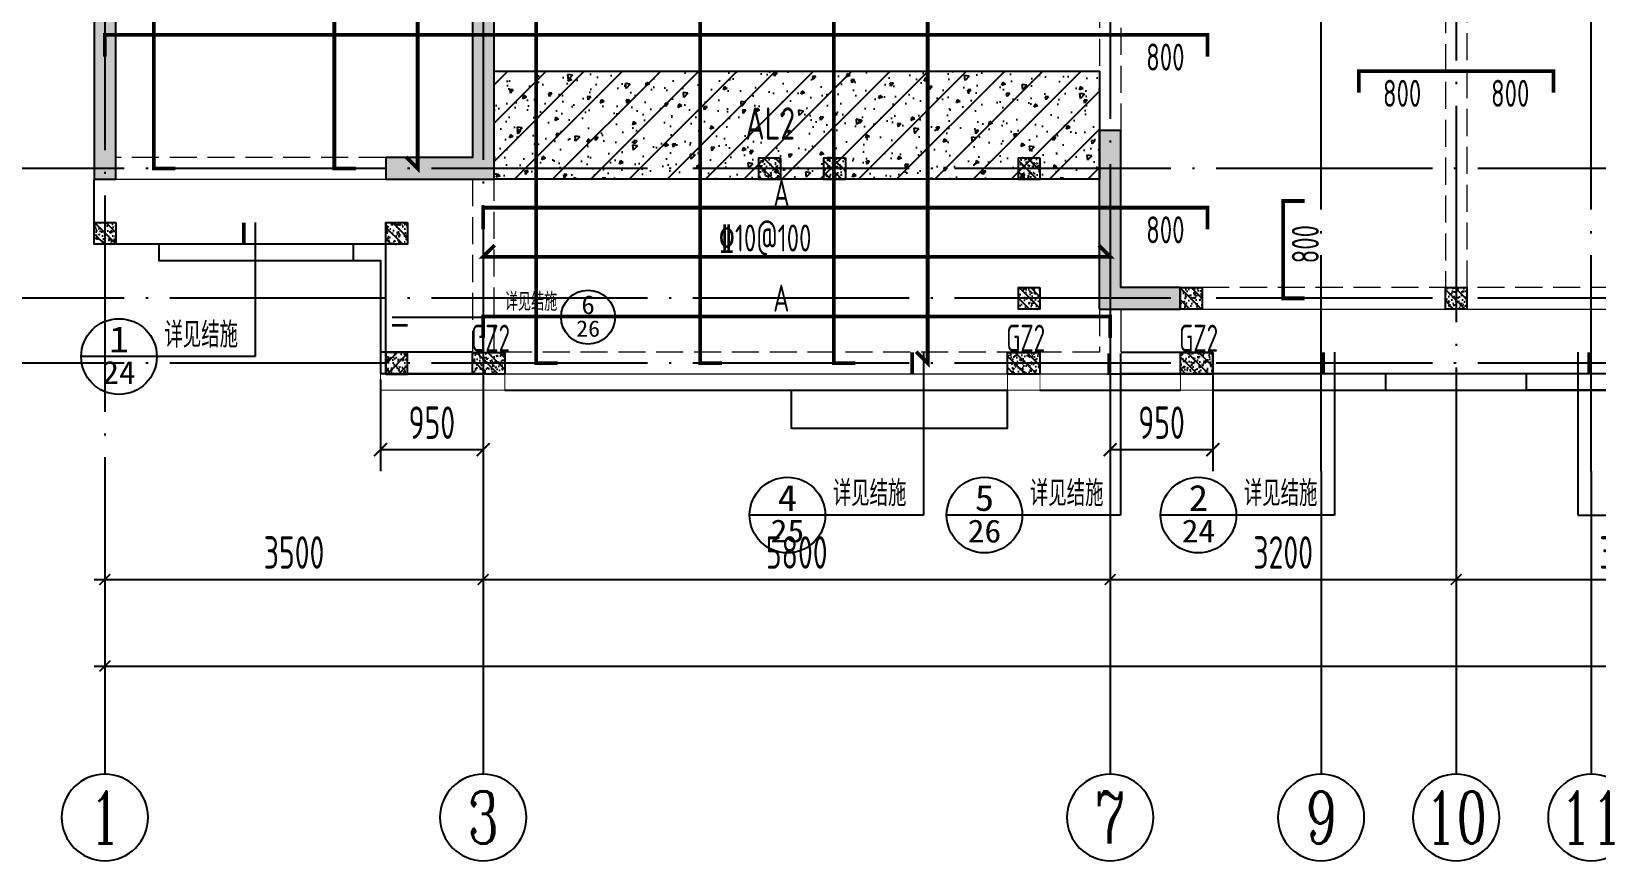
# Model space of a CAD drawing. Extents: x -812054 to 22247, y -644080 to 1003627.
# Drawn here: x -368141 to -353661, y -434270 to -426602 of the extents above; entities that cross this region are included whole.
import ezdxf
from ezdxf.enums import TextEntityAlignment as Align

# ---------------------------------------------------------------- set-up
doc = ezdxf.new("R2010")
doc.units = 0
doc.header["$LTSCALE"] = 1000
for name, pattern in [('DASH', [0.35, 0.25, -0.1]), ('DASHED', [0.75, 0.5, -0.25]), ('DOTE', [2.42, 2, -0.2, 0.02, -0.2])]:
    doc.linetypes.add(name, pattern=pattern)
doc.layers.get('0').update_dxf_attribs({"linetype": 'CONTINUOUS'})
doc.layers.get('DEFPOINTS').update_dxf_attribs({"linetype": 'CONTINUOUS'})
for name, color, linetype in [('A-AXIS', 1, 'CONTINUOUS'), ('A-DOTE', 10, 'DOTE'), ('AXIS_NUM', 7, 'CONTINUOUS'), ('BEAM', 4, 'DASHED'), ('BEAM_CON', 4, 'CONTINUOUS'), ('DIM_IDEN', 67, 'CONTINUOUS'), ('PUB_TEXT', 2, 'CONTINUOUS'), ('ROOF', 183, 'CONTINUOUS'), ('S-B板边线', 2, 'CONTINUOUS'), ('S-B板配筋', 6, 'CONTINUOUS'), ('S-B板配筋号', 7, 'CONTINUOUS'), ('S-L主梁线', 4, 'DASH'), ('S-Q墙填充', 252, 'CONTINUOUS'), ('S-Q墙实线', 6, 'CONTINUOUS'), ('S-Q墙标注', 3, 'CONTINUOUS'), ('S-Y一般标注', 3, 'CONTINUOUS'), ('S-构造柱', 212, 'CONTINUOUS'), ('S-构造柱编号', 130, 'CONTINUOUS'), ('TEXT', 2, 'CONTINUOUS'), ('水平筋标注', 7, 'CONTINUOUS'), ('看线', 251, 'CONTINUOUS')]:
    doc.layers.add(name, color=color, linetype=linetype)
doc.layers.add('配箍校核', color=34, linetype='CONTINUOUS', plot=False)
doc.styles.add('_TCH_AXIS', font='COMPLEX', dxfattribs={"bigfont": 'GBCBIG'})
doc.styles.add('_TCH_LABEL', font='simhei.ttf')
doc.styles.add('TSSD_Axis', font='complex.shx', dxfattribs={"width": 0.7, "bigfont": 'hztxt.shx'})
doc.styles.add('TSSD_DIMENSION', font='Tssdeng.shx', dxfattribs={"width": 0.7, "bigfont": 'tssdchn.shx'})
doc.styles.add('TSSD_REIN', font='tssdeng.shx', dxfattribs={"width": 0.7, "height": 300, "bigfont": 'tssdchn.shx'})
doc.styles.add('结构文字', font='zstxt.shx', dxfattribs={"width": 0.7, "bigfont": 'zshz.shx'})
doc.dimstyles.new('STRUCK', dxfattribs={"dimtxt": 400, "dimasz": 121, "dimexe": 200, "dimexo": 150, "dimgap": 115, "dimtad": 1, "dimdec": 0, "dimdsep": 46, "dimtxsty": '结构文字', "dimblk": 'ARCHTICK', "dimcen": 400, "dimclrd": 3, "dimclre": 3, "dimclrt": 7, "dimadec": 0, "dimazin": 0, "dimtfac": 1, "dimtdec": 0, "dimtix": 1, "dimtmove": 2, "dimatfit": 3, "dimldrblk": '_DIMX', "dimfxl": 1, "dimtolj": 1, "dimtzin": 0, "dimarcsym": 0})
doc.dimstyles.new('TSSD_100_100', dxfattribs={"dimtxt": 300, "dimasz": 100, "dimexe": 100, "dimexo": 250, "dimgap": 100, "dimtad": 1, "dimdec": 0, "dimzin": 0, "dimdsep": 46, "dimtxsty": 'TSSD_DIMENSION', "dimblk": 'ARCHTICK', "dimcen": 0, "dimdle": 100, "dimclrt": 7, "dimadec": 0, "dimazin": 0, "dimtfac": 1, "dimtdec": 0, "dimtix": 1, "dimtmove": 2, "dimatfit": 3, "dimldrblk": 'ARCHTICK', "dimfxl": 1, "dimtolj": 1, "dimtzin": 0, "dimarcsym": 0})

# ---------------------------------------------------------------- blocks, each defined once
blk = doc.blocks.new('ts_axno')
at = {"color": 0, "linetype": 'ByBlock', "lineweight": -2}
blk.add_circle((0, 0), 0.5, dxfattribs=at)
at = {"color": 0, "linetype": 'ByBlock', "lineweight": -2, "style": 'TSSD_Axis', "width": 0.7}
blk.add_attdef('A', text='', height=0.6, dxfattribs=at).set_placement((0, 0), align=Align.MIDDLE_CENTER)
blk = doc.blocks.new('_ArchTick')
at = {"color": 0, "linetype": 'ByBlock', "const_width": 0.15}
blk.add_lwpolyline([(-0.5, -0.5), (0.5, 0.5)], dxfattribs=at)
blk = doc.blocks.new('*D174')
at = {"layer": 'DEFPOINTS', "color": 0, "transparency": 16777216}
for p in [(8100, 3600), (13900, 3600), (13900, 2600)]:
    blk.add_point(p, dxfattribs=at)
at = {"layer": 'S-Y一般标注', "color": 0, "lineweight": -2, "transparency": 16777216}
for p, q in [((8100, 3350), (8100, 2500)), ((13900, 3350), (13900, 2500)), ((8000, 2600), (14000, 2600))]:
    blk.add_line(p, q, dxfattribs=at)
at = {"layer": 'S-Y一般标注', "color": 0, "lineweight": -2, "transparency": 16777216, "xscale": 100, "yscale": 100, "zscale": 100, "rotation": 180}
blk.add_blockref('_ArchTick', (8100, 2600), dxfattribs=at)
at = {"layer": 'S-Y一般标注', "color": 0, "lineweight": -2, "transparency": 16777216, "xscale": 100, "yscale": 100, "zscale": 100}
blk.add_blockref('_ArchTick', (13900, 2600), dxfattribs=at)
at = {"layer": 'S-Y一般标注', "color": 7, "transparency": 16777216, "insert": (11000, 2850), "char_height": 300, "attachment_point": 5, "style": 'TSSD_DIMENSION'}
blk.add_mtext('\\A1;5800', dxfattribs=at)
blk = doc.blocks.new('*D175')
at = {"layer": 'DEFPOINTS', "color": 0, "transparency": 16777216}
for p in [(17100, 3600), (20300, 3600), (20300, 2600)]:
    blk.add_point(p, dxfattribs=at)
at = {"layer": 'S-Y一般标注', "color": 0, "lineweight": -2, "transparency": 16777216}
for p, q in [((17100, 3350), (17100, 2500)), ((20300, 3350), (20300, 2500)), ((17000, 2600), (20400, 2600))]:
    blk.add_line(p, q, dxfattribs=at)
at = {"layer": 'S-Y一般标注', "color": 0, "lineweight": -2, "transparency": 16777216, "xscale": 100, "yscale": 100, "zscale": 100, "rotation": 180}
blk.add_blockref('_ArchTick', (17100, 2600), dxfattribs=at)
at = {"layer": 'S-Y一般标注', "color": 0, "lineweight": -2, "transparency": 16777216, "xscale": 100, "yscale": 100, "zscale": 100}
blk.add_blockref('_ArchTick', (20300, 2600), dxfattribs=at)
at = {"layer": 'S-Y一般标注', "color": 7, "transparency": 16777216, "insert": (18700, 2850), "char_height": 300, "attachment_point": 5, "style": 'TSSD_DIMENSION'}
blk.add_mtext('\\A1;3200', dxfattribs=at)
blk = doc.blocks.new('*D182')
at = {"layer": 'DEFPOINTS', "color": 0, "transparency": 16777216}
for p in [(4600, 3600), (54600, 3600), (54600, 1800)]:
    blk.add_point(p, dxfattribs=at)
at = {"layer": 'S-Y一般标注', "color": 0, "lineweight": -2, "transparency": 16777216}
for p, q in [((4600, 3350), (4600, 1700)), ((54600, 3350), (54600, 1700)), ((4500, 1800), (54700, 1800))]:
    blk.add_line(p, q, dxfattribs=at)
at = {"layer": 'S-Y一般标注', "color": 0, "lineweight": -2, "transparency": 16777216, "xscale": 100, "yscale": 100, "zscale": 100, "rotation": 180}
blk.add_blockref('_ArchTick', (4600, 1800), dxfattribs=at)
at = {"layer": 'S-Y一般标注', "color": 0, "lineweight": -2, "transparency": 16777216, "xscale": 100, "yscale": 100, "zscale": 100}
blk.add_blockref('_ArchTick', (54600, 1800), dxfattribs=at)
at = {"layer": 'S-Y一般标注', "color": 7, "transparency": 16777216, "insert": (29600, 2050), "char_height": 300, "attachment_point": 5, "style": 'TSSD_DIMENSION'}
blk.add_mtext('\\A1;50000', dxfattribs=at)
blk = doc.blocks.new('*D183')
at = {"layer": 'DEFPOINTS', "color": 0, "transparency": 16777216}
for p in [(13900, 3600), (17100, 3600), (17100, 2600)]:
    blk.add_point(p, dxfattribs=at)
at = {"layer": 'S-Y一般标注', "color": 0, "lineweight": -2, "transparency": 16777216}
for p, q in [((13900, 3350), (13900, 2500)), ((17100, 3350), (17100, 2500)), ((13800, 2600), (17200, 2600))]:
    blk.add_line(p, q, dxfattribs=at)
at = {"layer": 'S-Y一般标注', "color": 0, "lineweight": -2, "transparency": 16777216, "xscale": 100, "yscale": 100, "zscale": 100, "rotation": 180}
blk.add_blockref('_ArchTick', (13900, 2600), dxfattribs=at)
at = {"layer": 'S-Y一般标注', "color": 0, "lineweight": -2, "transparency": 16777216, "xscale": 100, "yscale": 100, "zscale": 100}
blk.add_blockref('_ArchTick', (17100, 2600), dxfattribs=at)
at = {"layer": 'S-Y一般标注', "color": 7, "transparency": 16777216, "insert": (15500, 2850), "char_height": 300, "attachment_point": 5, "style": 'TSSD_DIMENSION'}
blk.add_mtext('\\A1;3200', dxfattribs=at)
blk = doc.blocks.new('*D184')
at = {"layer": 'DEFPOINTS', "color": 0, "transparency": 16777216}
for p in [(4600, 3600), (8100, 3600), (8100, 2600)]:
    blk.add_point(p, dxfattribs=at)
at = {"layer": 'S-Y一般标注', "color": 0, "lineweight": -2, "transparency": 16777216}
for p, q in [((4600, 3350), (4600, 2500)), ((8100, 3350), (8100, 2500)), ((4500, 2600), (8200, 2600))]:
    blk.add_line(p, q, dxfattribs=at)
at = {"layer": 'S-Y一般标注', "color": 0, "lineweight": -2, "transparency": 16777216, "xscale": 100, "yscale": 100, "zscale": 100, "rotation": 180}
blk.add_blockref('_ArchTick', (4600, 2600), dxfattribs=at)
at = {"layer": 'S-Y一般标注', "color": 0, "lineweight": -2, "transparency": 16777216, "xscale": 100, "yscale": 100, "zscale": 100}
blk.add_blockref('_ArchTick', (8100, 2600), dxfattribs=at)
at = {"layer": 'S-Y一般标注', "color": 7, "transparency": 16777216, "insert": (6350, 2850), "char_height": 300, "attachment_point": 5, "style": 'TSSD_DIMENSION'}
blk.add_mtext('\\A1;3500', dxfattribs=at)
blk = doc.blocks.new('20210729.04150611')
at = {"layer": 'S-B板边线'}
for points in [[(-28155, -31892), (-28155, -31893), (-28955, -31893), (-28955, -30693), (-31655, -30693), (-31655, -30093)], [(-15955, -31892), (-22155, -31892)]]:
    blk.add_lwpolyline(points, dxfattribs=at)
blk = doc.blocks.new('20210729.03504727')
at = {"color": 30, "const_width": 8}
for points in [[(2050, 500), (2050, 350), (3200, 350), (3200, 500)], [(7850, 500), (7850, 350), (8150, 350), (8150, 500)], [(9450, 500), (9450, 350), (9750, 350), (9750, 500)]]:
    blk.add_lwpolyline(points, dxfattribs=at)
at = {"layer": '看线', "color": 202, "ltscale": 0.5}
for points in [[(0, 1700), (0, 1550), (1800, 1550), (1800, 1700)], [(0, 1700), (0, 1550), (2050, 1550), (2050, 500)], [(9750, 500), (9750, 350), (11350, 350), (11350, 500)], [(14250, 500), (14250, 350), (12650, 350), (12650, 500)], [(3200, 350), (7850, 350)], [(5850, 350), (5850, 0), (7850, 0), (7850, 350)], [(8150, 350), (9450, 350)], [(9750, 350), (14250, 350)]]:
    blk.add_lwpolyline(points, dxfattribs=at)
blk = doc.blocks.new('20210807.15312446')
at = {"layer": 'S-Q墙填充'}
h = blk.add_hatch(color=252, dxfattribs=at)
h.dxf.hatch_style = 1
h.paths.add_polyline_path([(61116, 58640), (61116, 60290), (60916, 60290), (60916, 58640)])
h = blk.add_hatch(color=252, dxfattribs=at)
h.dxf.hatch_style = 1
h.paths.add_polyline_path([(64616, 60290), (64416, 60290), (64416, 58840), (63716, 58840), (63616, 58840), (63616, 58640), (63716, 58640), (64616, 58640)])
h = blk.add_hatch(color=252, dxfattribs=at)
h.dxf.hatch_style = 1
h.paths.add_polyline_path([(70213, 57440), (70963, 57440), (70963, 57640), (70413, 57640), (70413, 59090), (70213, 59090)])
at = {"layer": 'BEAM_CON'}
for p, q in [((63566, 57040), (63566, 56840)), ((64416, 57040), (63566, 57040)), ((70416, 57040), (71266, 57040)), ((71266, 56840), (71266, 57040)), ((64516, 56840), (63566, 56840)), ((70316, 56840), (71266, 56840))]:
    blk.add_line(p, q, dxfattribs=at)
at = {"layer": 'S-L主梁线', "linetype": 'DASH', "lineweight": 18}
for p, q in [((73416, 61640), (73416, 57640)), ((73616, 57640), (73616, 61640)), ((70216, 60640), (70216, 59090)), ((70416, 59090), (70416, 60640)), ((63616, 58840), (61116, 58840)), ((64416, 58640), (64416, 57040)), ((64616, 57040), (64616, 58640)), ((73516, 57640), (70963, 57640)), ((76063, 57640), (73516, 57640)), ((70216, 57440), (70216, 57040)), ((70216, 57040), (64616, 57040))]:
    blk.add_line(p, q, dxfattribs=at)
at = {"layer": 'S-L主梁线', "linetype": 'ByBlock', "lineweight": 18}
for p, q in [((61116, 58640), (63616, 58640)), ((70416, 57040), (70416, 57440)), ((70963, 57440), (73516, 57440)), ((73516, 57440), (76063, 57440)), ((64416, 56840), (70416, 56840))]:
    blk.add_line(p, q, dxfattribs=at)
at = {"layer": 'S-Q墙实线'}
for points in [[(61116, 58640), (61116, 60290), (60916, 60290), (60916, 58640)], [(70213, 57440), (70963, 57440), (70963, 57640), (70413, 57640), (70413, 59090), (70213, 59090)]]:
    blk.add_lwpolyline(points, close=True, dxfattribs=at)
blk.add_lwpolyline([(63716, 58840), (63616, 58840), (63616, 58640), (63716, 58640), (64616, 58640), (64616, 60290), (64416, 60290), (64416, 58840), (63716, 58840)], dxfattribs=at)
blk = doc.blocks.new('20210730.02141516')
at = {"layer": 'S-构造柱'}
h = blk.add_hatch(dxfattribs=at)
h.set_pattern_fill('ARMORED', color=256, scale=15, angle=-90, style=0)
h.set_pattern_definition([(320, (-154189.41, 3278673.45), (-9.4128202, -107.5890274), [11.25, -123.75]), (265, (-154189.41, 3278673.45), (112.82882, 20.8127), [9, -99]), (10.4514, (-154190.19, 3278664.49), (103.4159313, -86.7764073), [9.5610285, -105.1713168]), (316.1842, (-154159.41, 3278673.45), (-24.827852, -160.0861573), [16.875, -185.625]), (6.6356, (-154161.48, 3278660.11), (146.117681, -140.199406), [14.341543, -157.75695]), (261.1842, (-154159.41, 3278673.45), (146.11779, -140.199292), [13.5, -148.5]), (291, (-154166.91, 3278658.45), (-60.3928336, -89.5360578), [11.25, -123.75]), (236, (-154166.91, 3278658.45), (108.7725068, -36.4972998), [9, -99]), (341.4514, (-154171.94, 3278650.99), (48.3795745, -126.0333943), [9.5610285, -105.1713168]), (307.5, (-154189.41, 3278673.454), (49.93407807, -1.8239783), [0, -97.8, 0, -100.5, 0, -99.375]), (277.5, (-154189.41, 3278673.454), (59.1617568, -39.4604306), [0, -57.3, 0, -95.55, 0, -37.875]), (237.5, (-154189.41, 3278706.904), (-3.38323076, -80.07336543), [0, -37.5, 0, -117, 0, -155.25]), (227.5, (-154189.41, 3278721.904), (15.0157473, -87.4779254), [0, -48.75, 0, -77.7, 0, -110.25]), (315, (-154189.41, 3278673.454), (53.0330086, 53.0330086), [])])
h.paths.add_polyline_path([(200, 200), (200, 0), (0, 0), (0, 200)])
blk.add_lwpolyline([(200, 200), (200, 0), (0, 0), (0, 200)], close=True, dxfattribs=at)
blk = doc.blocks.new('20210809.18224761')
at = {"layer": 'S-构造柱'}
h = blk.add_hatch(dxfattribs=at)
h.set_pattern_fill('ARMORED', color=256, scale=15, angle=-90, style=0)
h.set_pattern_definition([(320, (-154189.41, 3278673.45), (-9.4128202, -107.5890274), [11.25, -123.75]), (265, (-154189.41, 3278673.45), (112.82882, 20.8127), [9, -99]), (10.4514, (-154190.19, 3278664.49), (103.4159313, -86.7764073), [9.5610285, -105.1713168]), (316.1842, (-154159.41, 3278673.45), (-24.827852, -160.0861573), [16.875, -185.625]), (6.6356, (-154161.48, 3278660.11), (146.117681, -140.199406), [14.341543, -157.75695]), (261.1842, (-154159.41, 3278673.45), (146.11779, -140.199292), [13.5, -148.5]), (291, (-154166.91, 3278658.45), (-60.3928336, -89.5360578), [11.25, -123.75]), (236, (-154166.91, 3278658.45), (108.7725068, -36.4972998), [9, -99]), (341.4514, (-154171.94, 3278650.99), (48.3795745, -126.0333943), [9.5610285, -105.1713168]), (307.5, (-154189.41, 3278673.454), (49.93407807, -1.8239783), [0, -97.8, 0, -100.5, 0, -99.375]), (277.5, (-154189.41, 3278673.454), (59.1617568, -39.4604306), [0, -57.3, 0, -95.55, 0, -37.875]), (237.5, (-154189.41, 3278706.904), (-3.38323076, -80.07336543), [0, -37.5, 0, -117, 0, -155.25]), (227.5, (-154189.41, 3278721.904), (15.0157473, -87.4779254), [0, -48.75, 0, -77.7, 0, -110.25]), (315, (-154189.41, 3278673.454), (53.0330086, 53.0330086), [])])
h.paths.add_polyline_path([(300, 200), (300, 0), (0, 0), (0, 200)])
blk.add_lwpolyline([(300, 200), (300, 0), (0, 0), (0, 200)], close=True, dxfattribs=at)
blk = doc.blocks.new('20210809.18235135')
at = {"layer": '配箍校核'}
blk.add_blockref('20210809.18224761', (12, 0), dxfattribs=at)
at = {"layer": 'S-构造柱编号', "color": 2, "linetype": 'ByBlock', "style": 'TSSD_REIN', "width": 0.65}
blk.add_text('GZ2', height=250, dxfattribs=at).set_placement((0, 206, 0))
blk = doc.blocks.new('20210809.18285270')
at = {"layer": 'ROOF'}
for p in [(6150, 1800), (6750, 1800), (8550, 1800), (10050, 600), (12500, 600)]:
    blk.add_blockref('20210730.02141516', p, dxfattribs=at)
at = {"layer": 'ROOF', "rotation": 359.9999999538236}
for p in [(0, 1200), (2700, 1200), (8550, 600)]:
    blk.add_blockref('20210730.02141516', p, dxfattribs=at)
at = {"layer": 'ROOF', "xscale": -1, "rotation": 4.61764226855621e-08}
blk.add_blockref('20210730.02141516', (2900, 0), dxfattribs=at)
at = {"layer": '配箍校核'}
for p in [(3488, 0), (8438, 0), (10038, 0)]:
    blk.add_blockref('20210809.18235135', p, dxfattribs=at)
blk = doc.blocks.new('*D304')
at = {"layer": 'DEFPOINTS', "color": 0, "transparency": 16777216}
for p in [(-212209, -11759), (-211259, -11759), (-212209, -12559)]:
    blk.add_point(p, dxfattribs=at)
at = {"layer": 'S-Q墙标注', "color": 3, "lineweight": -2, "transparency": 16777216}
for p, q in [((-212209, -11909), (-212209, -12759)), ((-211259, -11909), (-211259, -12759)), ((-211259, -12559), (-212209, -12559))]:
    blk.add_line(p, q, dxfattribs=at)
at = {"layer": 'S-Q墙标注', "color": 3, "lineweight": -2, "transparency": 16777216, "xscale": 121, "yscale": 121, "zscale": 121, "rotation": 180}
blk.add_blockref('_ArchTick', (-212209, -12559), dxfattribs=at)
at = {"layer": 'S-Q墙标注', "color": 3, "lineweight": -2, "transparency": 16777216, "xscale": 121, "yscale": 121, "zscale": 121}
blk.add_blockref('_ArchTick', (-211259, -12559), dxfattribs=at)
at = {"layer": 'S-Q墙标注', "color": 7, "transparency": 16777216, "insert": (-211734, -12309), "char_height": 300, "attachment_point": 5, "style": 'TSSD_REIN'}
blk.add_mtext('\\A1;950', dxfattribs=at)
blk = doc.blocks.new('_DIMX')
blk.add_line((-150, 0), (150, 0))
at = {"const_width": 50}
blk.add_lwpolyline([(-70, -70), (70, 70)], dxfattribs=at)
blk = doc.blocks.new('*D305')
at = {"layer": 'DEFPOINTS', "color": 0, "transparency": 16777216}
for p in [(-205459, -11759), (-204509, -11759), (-205459, -12559)]:
    blk.add_point(p, dxfattribs=at)
at = {"layer": 'S-Q墙标注', "color": 3, "lineweight": -2, "transparency": 16777216}
for p, q in [((-205459, -11909), (-205459, -12759)), ((-204509, -11909), (-204509, -12759)), ((-204509, -12559), (-205459, -12559))]:
    blk.add_line(p, q, dxfattribs=at)
at = {"layer": 'S-Q墙标注', "color": 3, "lineweight": -2, "transparency": 16777216, "xscale": 121, "yscale": 121, "zscale": 121, "rotation": 180}
blk.add_blockref('_ArchTick', (-205459, -12559), dxfattribs=at)
at = {"layer": 'S-Q墙标注', "color": 3, "lineweight": -2, "transparency": 16777216, "xscale": 121, "yscale": 121, "zscale": 121}
blk.add_blockref('_ArchTick', (-204509, -12559), dxfattribs=at)
at = {"layer": 'S-Q墙标注', "color": 7, "transparency": 16777216, "insert": (-204984, -12309), "char_height": 300, "attachment_point": 5, "style": 'TSSD_REIN'}
blk.add_mtext('\\A1;950', dxfattribs=at)
blk = doc.blocks.new('20210811.10050802')
at = {"layer": 'DIM_IDEN'}
for p, q in [((1737, 3405), (1737, 2166)), ((3004, 2530), (3451, 2530)), ((3451, 2530), (4567, 2530)), ((5067, 2530), (4567, 2530)), ((7920, 2205), (7920, 700)), ((9743, 2195), (9743, 700)), ((11722, 2205), (11722, 700)), ((13972, 2205), (13972, 700)), ((828, 2166), (128, 2166)), ((1737, 2166), (828, 2166)), ((7011, 700), (6311, 700)), ((7920, 700), (7011, 700)), ((8834, 700), (8134, 700)), ((9743, 700), (8834, 700)), ((10813, 700), (10113, 700)), ((11722, 700), (10813, 700)), ((13972, 700), (14881, 700))]:
    blk.add_line(p, q, dxfattribs=at)
for points, const_width in [([(1632, 3405), (1632, 3205)], 35), ([(3004, 2455), (3147, 2455)], 25), ([(7815, 2205), (7815, 2005)], 35), ([(9638, 2195), (9638, 1995)], 35), ([(11617, 2205), (11617, 2005)], 35), ([(14077, 2205), (14077, 2005)], 35)]:
    blk.add_lwpolyline(points, dxfattribs=dict(at, const_width=const_width))
for centre, radius in [((4817, 2530), 250), ((478, 2166), 350), ((6661, 700), 350), ((8484, 700), 350), ((10463, 700), 350)]:
    blk.add_circle(centre, radius, dxfattribs=at)
at = {"layer": 'PUB_TEXT', "style": '_TCH_AXIS'}
for height, p in [(168.8, (4046, 2589)), (236.3, (898, 2249)), (236.3, (7081, 783)), (236.3, (8904, 783)), (236.3, (10883, 783))]:
    blk.add_text('详见结施', height=height, dxfattribs=at).set_placement(p)
at = {"layer": 'PUB_TEXT', "style": '_TCH_LABEL'}
for s, height, width, p, p2 in [('6', 173, 1.011364, (4755, 2558), (4880, 2558)), ('26', 151.4, 1.017143, (4707, 2349), (4928, 2349)), ('1', 241, 1.034884, (388, 2205), (568, 2205)), ('24', 212.3, 1.011364, (324, 1913), (632, 1913)), ('4', 241, 1.034884, (6571, 739), (6751, 739)), ('5', 241, 1.028902, (8395, 739), (8573, 739)), ('2', 241, 1.022989, (10374, 739), (10552, 739)), ('25', 211.6, 1.022989, (6505, 448), (6817, 448)), ('26', 212, 1.017143, (8329, 447), (8639, 447)), ('24', 212.3, 1.011364, (10309, 447), (10618, 447))]:
    blk.add_text(s, height=height, dxfattribs=dict(at, width=width)).set_placement(p, p2, align=Align.FIT)
blk = doc.blocks.new('20210726.16395156')
at = {"layer": 'A-AXIS'}
for p, q in [((4600, 3600), (4600, 800)), ((8100, 3600), (8100, 800)), ((13900, 3600), (13900, 800)), ((15850, 3600), (15850, 800)), ((17100, 3600), (17100, 800)), ((18350, 3600.1), (18350, 800.1))]:
    blk.add_line(p, q, dxfattribs=at)
at = {"layer": 'A-DOTE'}
for p, q in [((4600, 18249.9), (4600, 3600)), ((13900.2, 13700), (13900, 3600)), ((15850, 3600), (15850, 11500)), ((18350, 3600.1), (18350, 11500)), ((8100, 10900), (8100, 3600)), ((17100, 9400), (17100, 3600)), ((55600, 6400), (3600, 6400)), ((55600, 5200), (3600, 5200)), ((55600, 4600), (3600, 4600))]:
    blk.add_line(p, q, dxfattribs=at)
at = {"layer": 'A-AXIS'}
ref = blk.add_blockref('ts_axno', (4600, 400), dxfattribs=dict(at, xscale=-800, yscale=800, zscale=800, rotation=180))
ref.add_attrib('1', '1', dxfattribs={"layer": 'AXIS_NUM', "height": 480, "style": 'TSSD_Axis', "width": 0.7}).set_placement((4600, 400), align=Align.MIDDLE_CENTER)
ref = blk.add_blockref('ts_axno', (8100, 400), dxfattribs=dict(at, xscale=-800, yscale=800, zscale=800, rotation=180))
ref.add_attrib('2', '3', dxfattribs={"layer": 'AXIS_NUM', "height": 480, "style": 'TSSD_Axis', "width": 0.7}).set_placement((8100, 400), align=Align.MIDDLE_CENTER)
ref = blk.add_blockref('ts_axno', (13900, 400), dxfattribs=dict(at, xscale=-800, yscale=800, zscale=800, rotation=180))
ref.add_attrib('5', '7', dxfattribs={"layer": 'AXIS_NUM', "height": 480, "style": 'TSSD_Axis', "width": 0.7}).set_placement((13900, 400), align=Align.MIDDLE_CENTER)
ref = blk.add_blockref('ts_axno', (15850, 400), dxfattribs=dict(at, xscale=-800, yscale=800, zscale=800, rotation=180))
ref.add_attrib('5', '9', dxfattribs={"layer": 'AXIS_NUM', "height": 480, "style": 'TSSD_Axis', "width": 0.7}).set_placement((15850, 400), align=Align.MIDDLE_CENTER)
ref = blk.add_blockref('ts_axno', (17100, 400), dxfattribs=dict(at, xscale=-800, yscale=800, zscale=800, rotation=180))
ref.add_attrib('8', '10', dxfattribs={"layer": 'AXIS_NUM', "height": 480, "style": 'TSSD_Axis', "width": 0.7}).set_placement((17100, 400), align=Align.MIDDLE_CENTER)
ref = blk.add_blockref('ts_axno', (18350, 400.1), dxfattribs=dict(at, xscale=-800, yscale=800, zscale=800, rotation=180))
ref.add_attrib('5', '11', dxfattribs={"layer": 'AXIS_NUM', "height": 480, "style": 'TSSD_Axis', "width": 0.7}).set_placement((18350, 400.1), align=Align.MIDDLE_CENTER)
at = {"layer": 'S-Y一般标注'}
for base, p1, p2, picture, middle in [((54600, 1800), (4600, 3600), (54600, 3600), '*D182', (29600, 2050)), ((8100, 2600), (4600, 3600), (8100, 3600), '*D184', (6350, 2850)), ((13900, 2600), (8100, 3600), (13900, 3600), '*D174', (11000, 2850)), ((17100, 2600), (13900, 3600), (17100, 3600), '*D183', (15500, 2850)), ((20300, 2600), (17100, 3600), (20300, 3600), '*D175', (18700, 2850))]:
    dim = blk.add_linear_dim(base=base, p1=p1, p2=p2, dimstyle='TSSD_100_100', dxfattribs=at)
    dim.commit()
    dim.dimension.update_dxf_attribs({"geometry": picture, "text_midpoint": middle})
blk = doc.blocks.new('20210810.19092027')
at = {"layer": 'S-Q墙标注'}
for base, p1, p2, picture, middle in [((87767.8, 54374), (88717.8, 55174), (87767.8, 55174), '*D304', (88242.8, 54624)), ((94517.8, 54374), (95467.8, 55174), (94517.8, 55174), '*D305', (94992.8, 54624))]:
    dim = blk.add_linear_dim(base=base, p1=p1, p2=p2, angle=180, dimstyle='STRUCK', override={"dimtxt": 300, "dimgap": 100, "dimtxsty": 'TSSD_REIN'}, dxfattribs=at)
    dim.commit()
    dim.dimension.update_dxf_attribs({"geometry": picture, "text_midpoint": middle, "insert": (299976.5, 66933)})

msp = doc.modelspace()

# ---------------------------------------------------------------- hatches: boundary and pattern name
at = {"layer": 'BEAM', "linetype": 'ByBlock'}
h = msp.add_hatch(dxfattribs=at)
h.set_pattern_fill('ARMORED', color=252, scale=50, angle=180, style=0)
h.set_pattern_definition([(230, (-581531.8, 1486450.94), (-358.63009, 31.376067), [37.5, -412.5]), (175, (-581531.8, 1486450.94), (69.37567, -376.09607), [30, -330]), (280.4514, (-581561.7, 1486453.55), (-289.25469, -344.71977), [31.870095, -350.571056]), (226.1842, (-581531.8, 1486350.94), (-533.62052, 82.75951), [56.25, -618.75]), (276.6356, (-581576.3, 1486357.84), (-467.33135, -487.05894), [47.80514, -525.8565]), (171.1842, (-581531.8, 1486350.94), (-467.33097, -487.0593), [45, -495]), (201, (-581581.8, 1486375.94), (-298.453526, 201.309445), [37.5, -412.5]), (146, (-581581.8, 1486375.94), (-121.657666, -362.57502), [30, -330]), (251.4514, (-581606.68, 1486392.7), (-420.111314, -161.26525), [31.870095, -350.571056]), (217.5, (-581531.81, 1486450.94), (-6.079928, -166.446927), [0, -326, 0, -335, 0, -331.25]), (187.5, (-581531.81, 1486450.94), (-131.534769, -197.205856), [0, -191, 0, -318.5, 0, -126.25]), (147.5, (-581420.31, 1486450.94), (-266.911218, 11.277436), [0, -125, 0, -390, 0, -517.5]), (137.5, (-581370.3, 1486450.94), (-291.593085, -50.05249), [0, -162.5, 0, -259, 0, -367.5]), (225, (-581531.8, 1486450.94), (176.776695, -176.776695), [])])
h.paths.add_polyline_path([(-358260.68, -427970.36), (-363860.68, -427970.36), (-363860.68, -426970.36), (-358260.68, -426970.36)])

# ---------------------------------------------------------------- linework, layer by layer
msp.add_lwpolyline([(-358260.68, -427970.36), (-363860.68, -427970.36), (-363860.68, -426970.36), (-358260.68, -426970.36)], close=True, dxfattribs=at)
at = {"layer": 'S-B板配筋', "lineweight": 35, "const_width": 35}
for points in [[(-360517.63, -429670.21), (-360717.63, -429670.21), (-360717.63, -419570.37), (-360517.63, -419570.37)], [(-366808.08, -427870.37), (-367008.08, -427870.37), (-367008.08, -420570.38), (-366808.08, -420570.38)], [(-365137.62, -427870.37), (-365337.62, -427870.37), (-365337.62, -422470.37), (-365137.62, -422470.37)], [(-363271.85, -429670.21), (-363471.85, -429670.21), (-363471.85, -422470.37), (-363271.85, -422470.37)], [(-361753.35, -429670.21), (-361953.35, -429670.21), (-361953.35, -422770.37), (-361753.35, -422770.37)], [(-364673.45, -427764.31), (-364567.38, -427870.37), (-364567.38, -423370.37), (-364673.45, -423476.44)], [(-359955.05, -429564.14), (-359848.98, -429670.21), (-359848.98, -423370.37), (-359955.05, -423476.44)], [(-357260.68, -426835.15), (-357260.68, -426635.15), (-367460.69, -426635.15), (-367460.69, -426835.15)], [(-355860.68, -427170.38), (-355860.68, -426970.38), (-354060.68, -426970.38), (-354060.68, -427170.38)], [(-356360.68, -429070.38), (-356560.68, -429070.38), (-356560.68, -428170.38), (-356360.68, -428170.38)], [(-357260.68, -428431.97), (-357260.68, -428231.97), (-363960.69, -428231.97), (-363960.69, -428431.97)], [(-363854.61, -428580.4), (-363960.68, -428686.47), (-358160.68, -428686.47), (-358266.74, -428580.4)], [(-363960.71, -429437.97), (-363960.71, -429237.97), (-358160.69, -429238.06), (-358160.69, -429438.06)]]:
    msp.add_lwpolyline(points, dxfattribs=at)

# ---------------------------------------------------------------- block references
msp.add_blockref('20210729.03504727', (-366960.71, -430270.37))
at = {"layer": 'A-DOTE'}
msp.add_blockref('20210726.16395156', (-372060.69, -434270.42), dxfattribs=at)
at = {"layer": 'PUB_TEXT'}
msp.add_blockref('20210811.10050802', (-367807.77, -431775), dxfattribs=at)
at = {"layer": 'S-B板边线'}
msp.add_blockref('20210729.04150611', (-335905.33, -397877.84), dxfattribs=at)
at = {"layer": 'S-Q墙填充'}
msp.add_blockref('20210807.15312446', (-428476.33, -486609.92), dxfattribs=at)
at = {"layer": '水平筋标注'}
msp.add_blockref('20210810.19092027', (-452678.52, -484844.37), dxfattribs=at)
at = {"layer": '配箍校核'}
msp.add_blockref('20210809.18285270', (-367560.71, -429770.54), dxfattribs=at)

# ---------------------------------------------------------------- texts
at = {"layer": 'S-B板配筋号', "style": 'TSSD_REIN', "width": 0.7}
for p in [(-357650.82, -426715.15), (-355460.68, -427050.38), (-354460.68, -427050.38), (-357650.82, -428311.97)]:
    msp.add_text('800', height=250, dxfattribs=at).set_placement(p, align=Align.TOP_CENTER)
at = {"layer": 'S-B板配筋号', "color": 1, "style": 'TSSD_REIN', "width": 0.7}
for s, p in [('A', (-361276.72, -428220.87)), ('%%13210@100', (-361782.78, -428638.13))]:
    msp.add_text(s, height=250, dxfattribs=at).set_placement(p)
at = {"layer": 'S-B板配筋号', "style": 'TSSD_REIN', "width": 0.7}
msp.add_text('800', height=250, rotation=449.999992, dxfattribs=at).set_placement((-356480.68, -428570.38), align=Align.TOP_CENTER)
msp.add_text('A', height=250, dxfattribs=at).set_placement((-361278.85, -429193.97))
at = {"layer": 'TEXT', "color": 1, "style": 'TSSD_REIN', "width": 0.7}
msp.add_text('AL2', height=300, dxfattribs=at).set_placement((-361075.95, -427604.25, 0), align=Align.RIGHT)

doc.saveas('drawing.dxf')
